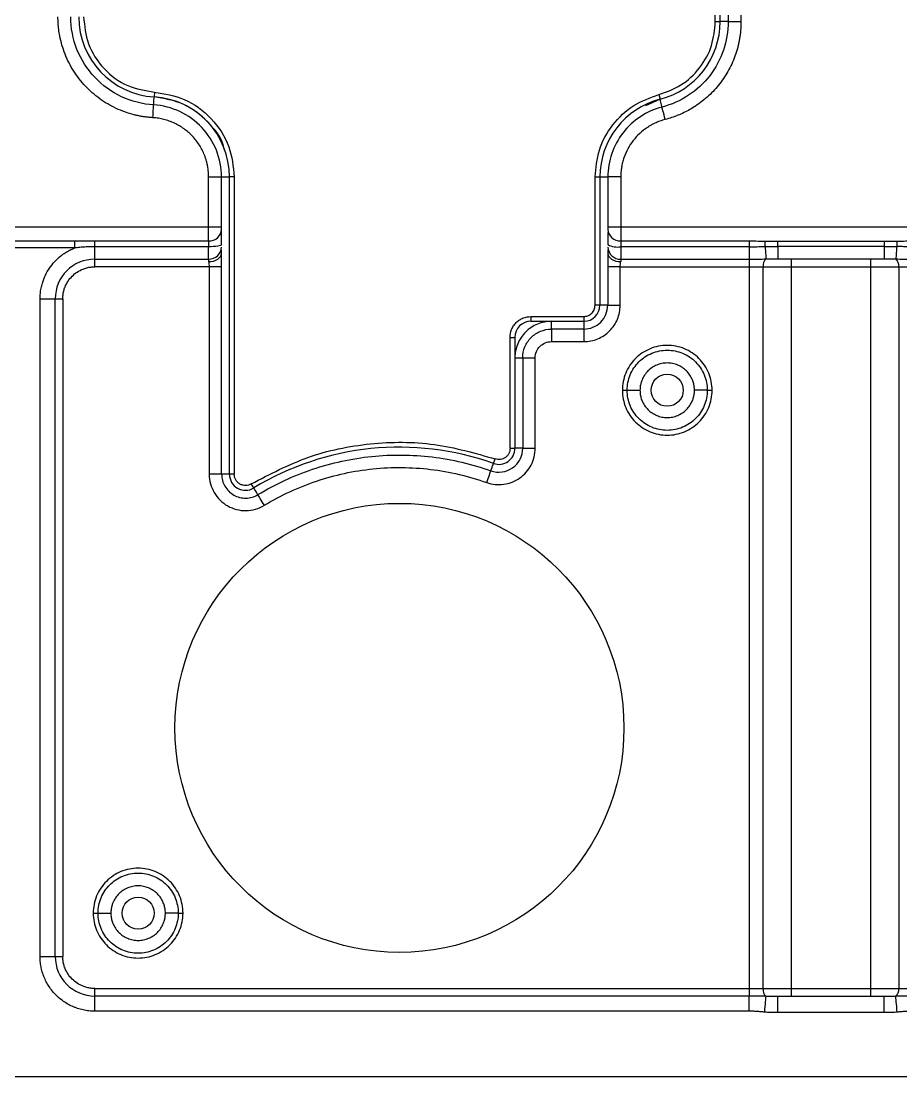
# Model space of a CAD drawing. Header units: millimetres. Extents: x -1 to 1576, y 30 to 633.
# Drawn here: x 1145.7 to 1200.5, y 30.4 to 96.2 of the extents above; entities that cross this region are included whole.
import ezdxf

# ---------------------------------------------------------------- set-up
doc = ezdxf.new("R2010")
doc.units = ezdxf.units.MM

msp = doc.modelspace()

# ---------------------------------------------------------------- linework, layer by layer
at = {"color": 7, "linetype": 'Continuous', "lineweight": 25}
for p, q in [((1188.971, 96.196), (1188.971, 155.163)), ((1189.271, 96.196), (1189.271, 155.163)), ((1190.571, 131.59), (1190.571, 96.196)), ((1189.771, 129.79), (1189.771, 96.196)), ((1188.971, 96.196), (1189.271, 96.196)), ((1153.988, 91.803), (1153.97, 91.504)), ((1185.446, 91.645), (1185.521, 91.354)), ((1185.521, 91.354), (1184.624, 90.956)), ((1157.368, 83.413), (1157.368, 86.513)), ((1158.168, 83.235), (1158.168, 86.513)), ((1158.668, 67.975), (1158.668, 86.513)), ((1158.668, 67.975), (1158.668, 86.513)), ((1158.968, 86.513), (1158.668, 86.513)), ((1158.968, 86.513), (1158.968, 67.975)), ((1181.471, 78.513), (1181.471, 86.513)), ((1181.471, 86.513), (1181.771, 86.513)), ((1181.771, 86.513), (1181.771, 78.513)), ((1182.271, 86.513), (1182.271, 83.235)), ((1183.071, 86.513), (1183.071, 81.233)), ((859.351, 83.413), (1157.368, 83.413)), ((1157.368, 83.413), (1158.168, 83.413)), ((1157.368, 83.276), (1157.368, 83.413)), ((1157.368, 83.141), (1157.368, 83.276)), ((1157.368, 83.012), (1157.368, 83.141)), ((1157.368, 82.89), (1157.368, 83.012)), ((1182.271, 83.413), (1427.521, 83.413)), ((1135.711, 82.529), (1149.011, 82.529)), ((1150.271, 82.521), (1157.368, 82.521)), ((1157.368, 82.778), (1157.368, 82.89)), ((1157.368, 82.678), (1157.368, 82.778)), ((1157.368, 82.592), (1157.368, 82.678)), ((1157.368, 82.521), (1157.368, 82.592)), ((1183.071, 82.521), (1191.084, 82.521)), ((1192.869, 82.515), (1199.493, 82.515)), ((1149.011, 82.086), (1135.711, 82.086)), ((1157.368, 82.159), (1150.271, 82.159)), ((1150.271, 80.913), (1150.271, 82.159)), ((1157.368, 81.384), (1157.368, 82.159)), ((1158.168, 81.744), (1158.168, 81.96)), ((1182.271, 81.96), (1182.271, 81.744)), ((1182.286, 81.644), (1182.278, 81.644)), ((1191.084, 82.159), (1183.071, 82.159)), ((1199.493, 82.181), (1192.869, 82.181)), ((1150.271, 81.384), (1157.368, 81.384)), ((1157.368, 81.384), (1157.368, 81.372)), ((1157.368, 81.372), (1157.368, 81.358)), ((1157.368, 81.358), (1157.368, 81.342)), ((1157.368, 81.342), (1157.368, 81.323)), ((1157.368, 81.323), (1157.368, 81.303)), ((1157.368, 81.303), (1157.368, 81.281)), ((1157.368, 81.281), (1157.368, 81.258)), ((1157.368, 81.258), (1157.368, 81.233)), ((1183.071, 81.384), (1191.084, 81.384)), ((1191.084, 81.384), (1191.084, 35.442)), ((1192.824, 81.413), (1192.873, 81.417)), ((1192.869, 81.413), (1199.493, 81.413)), ((1193.699, 81.413), (1193.699, 35.413)), ((1198.663, 35.413), (1198.663, 81.413)), ((1199.489, 81.417), (1199.538, 81.413)), ((1157.403, 80.913), (1150.271, 80.913)), ((1157.403, 80.913), (1157.403, 67.975)), ((1158.181, 67.975), (1158.181, 80.913)), ((1182.258, 80.913), (1182.258, 78.513)), ((1183.036, 80.913), (1242.091, 80.913)), ((1183.036, 78.513), (1183.036, 80.913)), ((1191.956, 35.913), (1191.956, 80.913)), ((1200.406, 80.913), (1200.406, 35.913)), ((1146.857, 37.913), (1146.857, 78.913)), ((1146.857, 78.913), (1148.271, 78.913)), ((1147.8, 37.913), (1147.8, 78.913)), ((1148.271, 78.913), (1148.271, 37.913)), ((1181.771, 78.513), (1181.471, 78.513)), ((1177.471, 77.813), (1180.771, 77.813)), ((1177.471, 77.813), (1177.471, 77.513)), ((1180.771, 77.813), (1180.771, 77.513)), ((1177.471, 77.513), (1180.771, 77.513)), ((1180.771, 77.027), (1178.751, 77.027)), ((1176.171, 69.593), (1176.171, 76.513)), ((1176.171, 76.513), (1176.471, 76.513)), ((1176.471, 76.513), (1176.471, 69.593)), ((1178.751, 76.248), (1180.771, 76.248)), ((1176.471, 75.233), (1176.471, 69.593)), ((1176.958, 75.233), (1176.958, 69.593)), ((1177.736, 69.593), (1177.736, 75.233)), ((1176.171, 69.593), (1176.471, 69.593)), ((1175.136, 68.651), (1175.236, 68.934)), ((1158.968, 67.975), (1158.668, 67.975)), ((1160.187, 67.121), (1160.031, 67.377)), ((1146.857, 37.913), (1148.271, 37.913)), ((1150.271, 34.499), (1150.271, 35.913)), ((1150.271, 35.913), (1242.091, 35.913)), ((1191.084, 35.442), (1150.271, 35.442)), ((1199.493, 35.413), (1192.869, 35.413)), ((1199.538, 35.413), (1199.489, 35.408)), ((1191.084, 34.499), (1150.271, 34.499)), ((1199.493, 34.413), (1192.869, 34.413)), ((1518.301, 30.403), (36.911, 30.403))]:
    msp.add_line(p, q, dxfattribs=at)
at = {"color": 141}
for centre in [(1185.971, 73.214), (1152.971, 40.614)]:
    msp.add_circle(centre, 1, dxfattribs=at)
at = {"color": 7, "linetype": 'Continuous', "lineweight": 25}
msp.add_circle((1169.271, 52.163), 14, dxfattribs=at)
for centre, radius, start, end in [((1154.271, 96.495), 5, 180, 266.54297), ((1184.271, 96.196), 5, 284.47751, 0), ((1153.668, 86.513), 5, 0, 86.54297), ((1186.771, 86.513), 5, 104.47751, 180), ((1183.03, 83.281), 0.76, 183.46151, 273.08652), ((1182.877, 83.451), 1.306, 242.37848, 278.557), ((1183.049, 82.162), 0.778, 181.73579, 271.63649), ((1150.271, 78.913), 2.471, 90, 180), ((1192.513, 80.99), 0.562, 132.43497, 187.82324), ((1199.849, 80.99), 0.562, 352.17675, 47.56507), ((1180.771, 78.513), 1, 270, 360), ((1177.471, 76.513), 1, 90, 180), ((1169.271, 52.163), 17.5, 70.41924, 121.27063), ((1175.471, 69.593), 1, 250.41924, 0), ((1159.668, 67.975), 1, 180, 301.27063), ((1150.271, 37.913), 2.471, 180, 270), ((1192.513, 35.837), 0.562, 172.17675, 227.56507), ((1199.849, 35.837), 0.562, 312.43497, 7.82324)]:
    msp.add_arc(centre, radius, start, end, dxfattribs=at)
for points, knots in [([(1153.891, 90.206), (1153.812, 90.212), (1153.654, 90.223), (1153.417, 90.252), (1153.182, 90.288), (1152.949, 90.334), (1152.601, 90.415), (1152.145, 90.554), (1151.595, 90.781), (1151.068, 91.059), (1150.405, 91.493), (1149.657, 92.151), (1149.046, 92.937), (1148.652, 93.625), (1148.406, 94.168), (1148.213, 94.731), (1148.089, 95.246), (1148.017, 95.703), (1147.978, 96.098), (1147.973, 96.362), (1147.971, 96.495)], [0, 0, 0, 0, 0.025056, 0.050061, 0.075049, 0.100056, 0.125119, 0.187612, 0.250161, 0.312629, 0.375161, 0.5, 0.624839, 0.687314, 0.749839, 0.812333, 0.874884, 0.916596, 0.958246, 1, 1, 1, 1]), ([(1153.939, 91.005), (1153.248, 91.047), (1152.565, 91.221), (1151.311, 91.808), (1150.741, 92.221), (1149.792, 93.229), (1149.414, 93.823), (1148.903, 95.11), (1148.771, 95.802), (1148.771, 96.495)], [0, 0, 0, 0, 0.25, 0.25, 0.5, 0.5, 0.75, 0.75, 1, 1, 1, 1]), ([(1149.571, 96.495), (1149.632, 95.925), (1149.758, 94.741), (1150.769, 93.198), (1152.248, 92.095), (1153.422, 91.898), (1153.988, 91.803)], [0, 0, 0, 0, 0.240872, 0.5, 0.759128, 1, 1, 1, 1]), ([(1185.446, 91.645), (1185.921, 91.816), (1186.897, 92.167), (1188.051, 93.268), (1188.828, 94.66), (1188.924, 95.693), (1188.971, 96.196)], [0, 0, 0, 0, 0.2430884, 0.5, 0.7569116, 1, 1, 1, 1]), ([(1189.771, 96.196), (1189.771, 95.591), (1189.67, 94.987), (1189.279, 93.844), (1188.989, 93.305), (1188.249, 92.35), (1187.8, 91.934), (1186.791, 91.27), (1186.231, 91.021), (1185.646, 90.87)], [0, 0, 0, 0, 0.25, 0.25, 0.5, 0.5, 0.75, 0.75, 1, 1, 1, 1]), ([(1190.571, 96.196), (1190.57, 96.108), (1190.568, 95.935), (1190.551, 95.675), (1190.525, 95.418), (1190.488, 95.162), (1190.44, 94.907), (1190.382, 94.655), (1190.313, 94.404), (1190.155, 93.91), (1189.843, 93.192), (1189.274, 92.321), (1188.572, 91.551), (1187.914, 91.038), (1187.383, 90.712), (1187.016, 90.519), (1186.637, 90.351), (1186.247, 90.207), (1185.98, 90.133), (1185.846, 90.096)], [0, 0, 0, 0, 0.031458, 0.062756, 0.093948, 0.125086, 0.156225, 0.187418, 0.218719, 0.25018, 0.375055, 0.500007, 0.624895, 0.749833, 0.80007, 0.849986, 0.8998, 0.949731, 1, 1, 1, 1]), ([(1189.771, 96.196), (1189.771, 96.196), (1189.717, 96.196), (1189.532, 96.196), (1189.402, 96.196), (1189.271, 96.196)], [0, 0, 0, 0, 0.5, 0.5, 1, 1, 1, 1]), ([(1189.771, 96.196), (1189.771, 96.196), (1189.857, 96.196), (1190.153, 96.196), (1190.362, 96.196), (1190.571, 96.196)], [0, 0, 0, 0, 0.5, 0.5, 1, 1, 1, 1]), ([(1153.939, 91.005), (1153.939, 91.005), (1153.943, 91.059), (1153.954, 91.244), (1153.962, 91.373), (1153.97, 91.504)], [0, 0, 0, 0, 0.5, 0.5, 1, 1, 1, 1]), ([(1158.35, 88.179), (1158.339, 88.239), (1158.22, 88.915), (1157.351, 90.002), (1155.853, 91.185), (1154.597, 91.398), (1153.97, 91.504)], [0, 0, 0, 0, 0.031276, 0.354062, 0.676894, 1, 1, 1, 1]), ([(1153.988, 91.803), (1154.625, 91.696), (1155.949, 91.474), (1157.617, 90.231), (1158.758, 88.491), (1158.9, 87.156), (1158.968, 86.513)], [0, 0, 0, 0, 0.240872, 0.5, 0.759128, 1, 1, 1, 1]), ([(1181.471, 86.513), (1181.524, 87.079), (1181.632, 88.244), (1182.509, 89.814), (1183.81, 91.056), (1184.911, 91.452), (1185.446, 91.645)], [0, 0, 0, 0, 0.243088, 0.5, 0.756912, 1, 1, 1, 1]), ([(1153.891, 90.206), (1153.904, 90.415), (1153.916, 90.623), (1153.934, 90.919), (1153.939, 91.005), (1153.939, 91.005)], [0, 0, 0, 0, 0.5, 0.5, 1, 1, 1, 1]), ([(1158.168, 86.513), (1158.168, 87.08), (1158.06, 87.647), (1157.642, 88.699), (1157.333, 89.185), (1156.556, 90.01), (1156.09, 90.348), (1155.064, 90.828), (1154.505, 90.971), (1153.939, 91.005)], [0, 0, 0, 0, 0.25, 0.25, 0.5, 0.5, 0.75, 0.75, 1, 1, 1, 1]), ([(1185.646, 90.87), (1185.167, 90.747), (1184.709, 90.543), (1183.883, 90), (1183.516, 89.659), (1182.911, 88.878), (1182.673, 88.437), (1182.353, 87.502), (1182.271, 87.008), (1182.271, 86.513)], [0, 0, 0, 0, 0.25, 0.25, 0.5, 0.5, 0.75, 0.75, 1, 1, 1, 1]), ([(1185.646, 90.87), (1185.646, 90.87), (1185.633, 90.922), (1185.586, 91.102), (1185.554, 91.228), (1185.521, 91.354)], [0, 0, 0, 0, 0.5, 0.5, 1, 1, 1, 1]), ([(1185.846, 90.096), (1185.794, 90.298), (1185.742, 90.5), (1185.668, 90.787), (1185.646, 90.87), (1185.646, 90.87)], [0, 0, 0, 0, 0.5, 0.5, 1, 1, 1, 1]), ([(1157.368, 86.513), (1157.367, 86.58), (1157.365, 86.714), (1157.348, 86.913), (1157.322, 87.11), (1157.285, 87.306), (1157.237, 87.499), (1157.178, 87.69), (1157.052, 88.034), (1156.81, 88.511), (1156.378, 89.064), (1155.852, 89.528), (1155.347, 89.824), (1154.916, 90.003), (1154.582, 90.104), (1154.24, 90.176), (1154.008, 90.196), (1153.891, 90.206)], [0, 0, 0, 0, 0.03603, 0.071793, 0.107395, 0.14294, 0.178534, 0.214283, 0.25029, 0.375081, 0.50003, 0.624875, 0.749761, 0.812551, 0.87481, 0.937105, 1, 1, 1, 1]), ([(1185.846, 90.096), (1185.79, 90.08), (1185.677, 90.05), (1185.512, 89.994), (1185.35, 89.931), (1185.191, 89.861), (1185.036, 89.783), (1184.884, 89.697), (1184.613, 89.528), (1184.245, 89.241), (1183.833, 88.789), (1183.499, 88.277), (1183.295, 87.809), (1183.179, 87.419), (1183.117, 87.121), (1183.078, 86.818), (1183.073, 86.615), (1183.071, 86.513)], [0, 0, 0, 0, 0.035943, 0.071688, 0.107312, 0.142898, 0.178523, 0.21427, 0.250216, 0.37505, 0.50002, 0.624899, 0.749848, 0.812559, 0.874868, 0.937206, 1, 1, 1, 1]), ([(1157.368, 86.513), (1157.577, 86.513), (1157.785, 86.513), (1158.082, 86.513), (1158.168, 86.513), (1158.168, 86.513)], [0, 0, 0, 0, 0.5, 0.5, 1, 1, 1, 1]), ([(1158.168, 86.513), (1158.168, 86.513), (1158.222, 86.513), (1158.407, 86.513), (1158.537, 86.513), (1158.668, 86.513)], [0, 0, 0, 0, 0.5, 0.5, 1, 1, 1, 1]), ([(1181.771, 86.513), (1181.902, 86.513), (1182.032, 86.513), (1182.217, 86.513), (1182.271, 86.513), (1182.271, 86.513)], [0, 0, 0, 0, 0.5, 0.5, 1, 1, 1, 1]), ([(1183.071, 86.513), (1182.862, 86.513), (1182.653, 86.513), (1182.357, 86.513), (1182.271, 86.513), (1182.271, 86.513)], [0, 0, 0, 0, 0.5, 0.5, 1, 1, 1, 1]), ([(1157.368, 82.521), (1157.577, 82.521), (1157.786, 82.598), (1158.082, 82.862), (1158.168, 83.048), (1158.168, 83.235)], [0, 0, 0, 0, 0.5, 0.5, 1, 1, 1, 1]), ([(1158.168, 82.294), (1158.168, 82.493), (1158.168, 82.684), (1158.168, 83.009), (1158.168, 83.143), (1158.168, 83.235)], [0, 0, 0, 0, 0.5, 0.5, 1, 1, 1, 1]), ([(1182.271, 83.056), (1182.271, 82.989), (1182.271, 82.851), (1182.271, 82.589), (1182.271, 82.392), (1182.271, 82.294)], [0, 0, 0, 0, 0.320959, 0.660331, 1, 1, 1, 1]), ([(1149.011, 82.529), (1149.096, 82.528), (1149.309, 82.528), (1149.636, 82.525), (1149.971, 82.522), (1150.178, 82.521), (1150.271, 82.521)], [0, 0, 0, 0, 0.200515, 0.50786, 0.778848, 1, 1, 1, 1]), ([(1149.011, 82.529), (1149.011, 82.486), (1149.011, 82.422), (1149.011, 82.267), (1149.011, 82.177), (1149.011, 82.086)], [0, 0, 0, 0, 0.5, 0.5, 1, 1, 1, 1]), ([(1158.168, 82.294), (1158.168, 82.259), (1158.082, 82.224), (1157.786, 82.174), (1157.577, 82.159), (1157.368, 82.159)], [0, 0, 0, 0, 0.5, 0.5, 1, 1, 1, 1]), ([(1191.084, 82.521), (1191.223, 82.521), (1191.555, 82.52), (1191.887, 82.518), (1192.079, 82.517)], [0, 0, 0, 0, 0.420029, 1, 1, 1, 1]), ([(1192.079, 82.517), (1192.198, 82.516), (1192.461, 82.515), (1192.724, 82.515), (1192.869, 82.515)], [0, 0, 0, 0, 0.4515176, 1, 1, 1, 1]), ([(1199.493, 82.515), (1199.638, 82.515), (1199.901, 82.515), (1200.164, 82.516), (1200.283, 82.517)], [0, 0, 0, 0, 0.548204, 1, 1, 1, 1]), ([(1200.283, 82.517), (1200.476, 82.518), (1200.807, 82.52), (1201.139, 82.521), (1201.278, 82.521)], [0, 0, 0, 0, 0.581022, 1, 1, 1, 1]), ([(1146.857, 78.913), (1146.858, 78.969), (1146.859, 79.079), (1146.872, 79.245), (1146.891, 79.409), (1146.919, 79.572), (1146.956, 79.734), (1147.031, 80.008), (1147.175, 80.385), (1147.435, 80.838), (1147.76, 81.247), (1148.098, 81.558), (1148.419, 81.788), (1148.706, 81.956), (1148.91, 82.043), (1149.011, 82.086)], [0, 0, 0, 0, 0.040883, 0.08158, 0.122187, 0.162802, 0.203521, 0.244441, 0.372171, 0.500035, 0.627766, 0.75563, 0.837187, 0.918385, 1, 1, 1, 1]), ([(1150.271, 82.159), (1150.168, 82.159), (1149.961, 82.157), (1149.648, 82.143), (1149.331, 82.121), (1149.119, 82.098), (1149.011, 82.086)], [0, 0, 0, 0, 0.245457, 0.492199, 0.742868, 1, 1, 1, 1]), ([(1157.368, 81.384), (1157.577, 81.384), (1157.786, 81.466), (1158.082, 81.745), (1158.168, 81.941), (1158.168, 82.139)], [0, 0, 0, 0, 0.5, 0.5, 1, 1, 1, 1]), ([(1157.368, 81.233), (1157.577, 81.233), (1157.785, 81.288), (1158.082, 81.477), (1158.168, 81.61), (1158.168, 81.744)], [0, 0, 0, 0, 0.5, 0.5, 1, 1, 1, 1]), ([(1158.181, 80.913), (1158.181, 81.055), (1158.179, 81.196), (1158.173, 81.475), (1158.168, 81.613), (1158.168, 81.744)], [0, 0, 0, 0, 0.5, 0.5, 1, 1, 1, 1]), ([(1182.271, 81.744), (1182.271, 81.613), (1182.266, 81.476), (1182.26, 81.197), (1182.258, 81.055), (1182.258, 80.913)], [0, 0, 0, 0, 0.5, 0.5, 1, 1, 1, 1]), ([(1182.271, 81.744), (1182.271, 81.608), (1182.355, 81.478), (1182.655, 81.286), (1182.859, 81.233), (1183.071, 81.233)], [0, 0, 0, 0, 0.5, 0.5, 1, 1, 1, 1]), ([(1191.084, 82.159), (1191.084, 81.985), (1191.084, 81.819), (1191.084, 81.548), (1191.084, 81.443), (1191.084, 81.384)], [0, 0, 0, 0, 0.5, 0.5, 1, 1, 1, 1]), ([(1192.07, 82.175), (1192.086, 81.982), (1192.101, 81.802), (1192.123, 81.53), (1192.131, 81.437), (1192.133, 81.404)], [0, 0, 0, 0, 0.5, 0.5, 1, 1, 1, 1]), ([(1192.869, 82.181), (1192.869, 81.965), (1192.869, 81.766), (1192.869, 81.49), (1192.869, 81.413), (1192.869, 81.413)], [0, 0, 0, 0, 0.5, 0.5, 1, 1, 1, 1]), ([(1199.493, 82.181), (1199.493, 81.965), (1199.493, 81.767), (1199.493, 81.49), (1199.493, 81.413), (1199.493, 81.413)], [0, 0, 0, 0, 0.5, 0.5, 1, 1, 1, 1]), ([(1200.292, 82.175), (1200.276, 81.982), (1200.261, 81.802), (1200.239, 81.53), (1200.231, 81.437), (1200.229, 81.404)], [0, 0, 0, 0, 0.5, 0.5, 1, 1, 1, 1]), ([(1201.278, 82.159), (1201.202, 82.16), (1201.04, 82.16), (1200.763, 82.164), (1200.511, 82.171), (1200.344, 82.174), (1200.292, 82.175)], [0, 0, 0, 0, 0.232057, 0.493089, 0.841386, 1, 1, 1, 1]), ([(1157.368, 81.233), (1157.368, 81.182), (1157.38, 81.129), (1157.397, 81.022), (1157.403, 80.968), (1157.403, 80.913)], [0, 0, 0, 0, 0.5, 0.5, 1, 1, 1, 1]), ([(1183.036, 80.913), (1183.036, 80.968), (1183.042, 81.022), (1183.059, 81.129), (1183.071, 81.182), (1183.071, 81.233)], [0, 0, 0, 0, 0.5, 0.5, 1, 1, 1, 1]), ([(1148.271, 78.913), (1148.272, 78.955), (1148.273, 79.039), (1148.285, 79.164), (1148.305, 79.288), (1148.332, 79.41), (1148.367, 79.531), (1148.442, 79.738), (1148.587, 80.019), (1148.847, 80.337), (1149.165, 80.597), (1149.483, 80.761), (1149.772, 80.855), (1150.02, 80.904), (1150.187, 80.91), (1150.271, 80.913)], [0, 0, 0, 0, 0.040276, 0.080243, 0.120058, 0.159883, 0.199877, 0.240199, 0.370043, 0.500057, 0.629901, 0.759916, 0.840121, 0.919721, 1, 1, 1, 1]), ([(1158.181, 80.913), (1158.14, 80.913), (1158.039, 80.913), (1157.759, 80.913), (1157.581, 80.913), (1157.403, 80.913)], [0, 0, 0, 0, 0.5, 0.5, 1, 1, 1, 1]), ([(1183.036, 80.913), (1182.858, 80.913), (1182.68, 80.913), (1182.4, 80.913), (1182.299, 80.913), (1182.258, 80.913)], [0, 0, 0, 0, 0.5, 0.5, 1, 1, 1, 1]), ([(1180.771, 76.248), (1181.067, 76.248), (1181.364, 76.307), (1181.912, 76.534), (1182.163, 76.702), (1182.582, 77.121), (1182.75, 77.372), (1182.977, 77.92), (1183.036, 78.217), (1183.036, 78.513)], [0, 0, 0, 0, 0.25, 0.25, 0.5, 0.5, 0.75, 0.75, 1, 1, 1, 1]), ([(1180.771, 77.027), (1180.966, 77.027), (1181.16, 77.065), (1181.52, 77.214), (1181.685, 77.324), (1181.96, 77.599), (1182.07, 77.764), (1182.219, 78.124), (1182.258, 78.318), (1182.258, 78.513)], [0, 0, 0, 0, 0.25, 0.25, 0.5, 0.5, 0.75, 0.75, 1, 1, 1, 1]), ([(1180.771, 77.813), (1180.859, 77.822), (1180.995, 77.837), (1181.158, 77.924), (1181.269, 78.014), (1181.36, 78.126), (1181.447, 78.289), (1181.462, 78.425), (1181.471, 78.513)], [0, 0, 0, 0, 0.239443, 0.3694769, 0.4999998, 0.6300339, 0.760557, 1, 1, 1, 1]), ([(1182.258, 78.513), (1182.232, 78.513), (1182.169, 78.513), (1181.994, 78.513), (1181.882, 78.513), (1181.771, 78.513)], [0, 0, 0, 0, 0.5, 0.5, 1, 1, 1, 1]), ([(1182.258, 78.513), (1182.299, 78.513), (1182.4, 78.513), (1182.68, 78.513), (1182.858, 78.513), (1183.036, 78.513)], [0, 0, 0, 0, 0.5, 0.5, 1, 1, 1, 1]), ([(1176.171, 76.513), (1176.188, 76.677), (1176.215, 76.929), (1176.377, 77.232), (1176.545, 77.439), (1176.752, 77.607), (1177.055, 77.769), (1177.308, 77.796), (1177.471, 77.813)], [0, 0, 0, 0, 0.239443, 0.36959, 0.5, 0.630147, 0.760557, 1, 1, 1, 1]), ([(1178.751, 77.513), (1178.453, 77.513), (1178.154, 77.454), (1177.603, 77.225), (1177.35, 77.056), (1176.928, 76.634), (1176.759, 76.382), (1176.53, 75.83), (1176.471, 75.531), (1176.471, 75.233)], [0, 0, 0, 0, 0.25, 0.25, 0.5, 0.5, 0.75, 0.75, 1, 1, 1, 1]), ([(1176.958, 75.233), (1176.958, 75.468), (1177.004, 75.703), (1177.184, 76.136), (1177.317, 76.335), (1177.649, 76.667), (1177.848, 76.8), (1178.281, 76.98), (1178.516, 77.027), (1178.751, 77.027)], [0, 0, 0, 0, 0.25, 0.25, 0.5, 0.5, 0.75, 0.75, 1, 1, 1, 1]), ([(1178.751, 77.027), (1178.751, 77.052), (1178.751, 77.116), (1178.751, 77.29), (1178.751, 77.402), (1178.751, 77.513)], [0, 0, 0, 0, 0.5, 0.5, 1, 1, 1, 1]), ([(1178.751, 77.027), (1178.751, 76.985), (1178.751, 76.884), (1178.751, 76.604), (1178.751, 76.427), (1178.751, 76.248)], [0, 0, 0, 0, 0.5, 0.5, 1, 1, 1, 1]), ([(1180.771, 77.513), (1180.771, 77.402), (1180.771, 77.29), (1180.771, 77.116), (1180.771, 77.052), (1180.771, 77.027)], [0, 0, 0, 0, 0.5, 0.5, 1, 1, 1, 1]), ([(1180.771, 77.027), (1180.771, 76.985), (1180.771, 76.884), (1180.771, 76.604), (1180.771, 76.427), (1180.771, 76.248)], [0, 0, 0, 0, 0.5, 0.5, 1, 1, 1, 1]), ([(1177.736, 75.233), (1177.736, 75.499), (1177.845, 75.763), (1178.221, 76.139), (1178.484, 76.248), (1178.751, 76.248)], [0, 0, 0, 0, 0.5, 0.5, 1, 1, 1, 1]), ([(1188.771, 73.213), (1188.771, 73.58), (1188.698, 73.946), (1188.417, 74.624), (1188.21, 74.934), (1187.692, 75.452), (1187.381, 75.66), (1186.704, 75.94), (1186.338, 76.013), (1185.604, 76.013), (1185.238, 75.94), (1184.561, 75.659), (1184.25, 75.452), (1183.732, 74.934), (1183.525, 74.623), (1183.244, 73.946), (1183.171, 73.58), (1183.171, 73.213)], [0, 0, 0, 0, 0.125, 0.125, 0.25, 0.25, 0.375, 0.375, 0.5, 0.5, 0.625, 0.625, 0.75, 0.75, 0.875, 0.875, 1, 1, 1, 1]), ([(1183.471, 73.213), (1183.471, 73.541), (1183.536, 73.868), (1183.787, 74.473), (1183.972, 74.75), (1184.434, 75.212), (1184.711, 75.397), (1185.316, 75.648), (1185.643, 75.713), (1186.299, 75.713), (1186.626, 75.648), (1187.231, 75.397), (1187.508, 75.212), (1187.97, 74.75), (1188.155, 74.473), (1188.406, 73.868), (1188.471, 73.541), (1188.471, 73.213)], [0, 0, 0, 0, 0.125, 0.125, 0.25, 0.25, 0.375, 0.375, 0.5, 0.5, 0.625, 0.625, 0.75, 0.75, 0.875, 0.875, 1, 1, 1, 1]), ([(1176.471, 75.233), (1176.582, 75.233), (1176.694, 75.233), (1176.869, 75.233), (1176.932, 75.233), (1176.958, 75.233)], [0, 0, 0, 0, 0.5, 0.5, 1, 1, 1, 1]), ([(1176.958, 75.233), (1176.999, 75.233), (1177.1, 75.233), (1177.38, 75.233), (1177.558, 75.233), (1177.736, 75.233)], [0, 0, 0, 0, 0.5, 0.5, 1, 1, 1, 1]), ([(1187.671, 73.213), (1187.67, 73.258), (1187.668, 73.347), (1187.652, 73.48), (1187.626, 73.61), (1187.59, 73.739), (1187.52, 73.927), (1187.394, 74.164), (1187.181, 74.423), (1186.922, 74.636), (1186.626, 74.793), (1186.305, 74.892), (1185.971, 74.924), (1185.637, 74.892), (1185.316, 74.793), (1185.02, 74.636), (1184.761, 74.423), (1184.548, 74.164), (1184.408, 73.901), (1184.324, 73.655), (1184.279, 73.436), (1184.274, 73.288), (1184.271, 73.213)], [0, 0, 0, 0, 0.025179, 0.05013, 0.075011, 0.099978, 0.125186, 0.187587, 0.250092, 0.312501, 0.375011, 0.437475, 0.50004, 0.562505, 0.625066, 0.687464, 0.749971, 0.812374, 0.874873, 0.916678, 0.958145, 1, 1, 1, 1]), ([(1183.171, 73.213), (1183.25, 73.213), (1183.328, 73.213), (1183.439, 73.213), (1183.471, 73.213), (1183.471, 73.213)], [0, 0, 0, 0, 0.5, 0.5, 1, 1, 1, 1]), ([(1183.171, 73.213), (1183.171, 72.846), (1183.244, 72.48), (1183.525, 71.803), (1183.732, 71.493), (1184.251, 70.975), (1184.561, 70.767), (1185.238, 70.486), (1185.604, 70.413), (1186.338, 70.413), (1186.704, 70.486), (1187.381, 70.766), (1187.692, 70.974), (1188.21, 71.492), (1188.417, 71.803), (1188.698, 72.48), (1188.771, 72.846), (1188.771, 73.213)], [0, 0, 0, 0, 0.125, 0.125, 0.25, 0.25, 0.375, 0.375, 0.5, 0.5, 0.625, 0.625, 0.75, 0.75, 0.875, 0.875, 1, 1, 1, 1]), ([(1188.471, 73.213), (1188.471, 72.885), (1188.406, 72.558), (1188.155, 71.953), (1187.97, 71.677), (1187.508, 71.214), (1187.231, 71.029), (1186.626, 70.778), (1186.299, 70.713), (1185.643, 70.713), (1185.316, 70.778), (1184.711, 71.029), (1184.434, 71.214), (1183.972, 71.677), (1183.787, 71.953), (1183.536, 72.558), (1183.471, 72.885), (1183.471, 73.213)], [0, 0, 0, 0, 0.125, 0.125, 0.25, 0.25, 0.375, 0.375, 0.5, 0.5, 0.625, 0.625, 0.75, 0.75, 0.875, 0.875, 1, 1, 1, 1]), ([(1183.471, 73.213), (1183.471, 73.213), (1183.557, 73.213), (1183.854, 73.213), (1184.062, 73.213), (1184.271, 73.213)], [0, 0, 0, 0, 0.5, 0.5, 1, 1, 1, 1]), ([(1184.271, 73.213), (1184.272, 73.168), (1184.274, 73.079), (1184.29, 72.947), (1184.316, 72.817), (1184.352, 72.688), (1184.422, 72.5), (1184.548, 72.262), (1184.761, 72.004), (1185.02, 71.79), (1185.316, 71.633), (1185.637, 71.534), (1185.971, 71.502), (1186.305, 71.534), (1186.626, 71.633), (1186.922, 71.79), (1187.181, 72.003), (1187.394, 72.262), (1187.534, 72.526), (1187.618, 72.771), (1187.663, 72.99), (1187.668, 73.139), (1187.671, 73.213)], [0, 0, 0, 0, 0.025108, 0.050018, 0.074887, 0.09987, 0.125122, 0.187514, 0.250079, 0.312484, 0.374988, 0.437452, 0.500017, 0.562482, 0.625047, 0.687453, 0.749962, 0.812367, 0.874868, 0.916676, 0.958145, 1, 1, 1, 1]), ([(1188.471, 73.213), (1188.471, 73.213), (1188.385, 73.213), (1188.088, 73.213), (1187.88, 73.213), (1187.671, 73.213)], [0, 0, 0, 0, 0.5, 0.5, 1, 1, 1, 1]), ([(1188.471, 73.213), (1188.471, 73.213), (1188.503, 73.213), (1188.614, 73.213), (1188.692, 73.213), (1188.771, 73.213)], [0, 0, 0, 0, 0.5, 0.5, 1, 1, 1, 1]), ([(1160.031, 67.377), (1161.186, 67.982), (1163.524, 69.207), (1167.445, 70.001), (1171.446, 70.018), (1173.983, 69.292), (1175.236, 68.934)], [0, 0, 0, 0, 0.246898, 0.5, 0.753102, 1, 1, 1, 1]), ([(1160.44, 66.705), (1161.515, 67.358), (1162.664, 67.892), (1165.05, 68.692), (1166.287, 68.96), (1168.79, 69.216), (1170.056, 69.205), (1172.555, 68.904), (1173.787, 68.614), (1174.973, 68.193)], [0, 0, 0, 0, 0.25, 0.25, 0.5, 0.5, 0.75, 0.75, 1, 1, 1, 1]), ([(1174.712, 67.459), (1175.052, 67.338), (1175.422, 67.3), (1176.137, 67.399), (1176.482, 67.535), (1177.072, 67.951), (1177.316, 68.23), (1177.648, 68.871), (1177.736, 69.232), (1177.736, 69.593)], [0, 0, 0, 0, 0.25, 0.25, 0.5, 0.5, 0.75, 0.75, 1, 1, 1, 1]), ([(1174.973, 68.193), (1175.197, 68.113), (1175.439, 68.088), (1175.909, 68.153), (1176.135, 68.242), (1176.521, 68.515), (1176.681, 68.698), (1176.9, 69.119), (1176.958, 69.356), (1176.958, 69.593)], [0, 0, 0, 0, 0.25, 0.25, 0.5, 0.5, 0.75, 0.75, 1, 1, 1, 1]), ([(1176.171, 69.593), (1176.167, 69.537), (1176.16, 69.426), (1176.098, 69.268), (1176.004, 69.128), (1175.878, 69.016), (1175.73, 68.935), (1175.567, 68.894), (1175.398, 68.888), (1175.29, 68.919), (1175.236, 68.934)], [0, 0, 0, 0, 0.125102, 0.250006, 0.375207, 0.500006, 0.625207, 0.750006, 0.875102, 1, 1, 1, 1]), ([(1176.958, 69.593), (1176.932, 69.593), (1176.869, 69.593), (1176.694, 69.593), (1176.583, 69.593), (1176.471, 69.593)], [0, 0, 0, 0, 0.5, 0.5, 1, 1, 1, 1]), ([(1176.958, 69.593), (1176.999, 69.593), (1177.1, 69.593), (1177.38, 69.593), (1177.558, 69.593), (1177.736, 69.593)], [0, 0, 0, 0, 0.5, 0.5, 1, 1, 1, 1]), ([(1174.973, 68.193), (1174.981, 68.217), (1175.003, 68.276), (1175.061, 68.441), (1175.098, 68.546), (1175.136, 68.651)], [0, 0, 0, 0, 0.5, 0.5, 1, 1, 1, 1]), ([(1157.403, 67.975), (1157.403, 67.576), (1157.511, 67.176), (1157.915, 66.487), (1158.21, 66.197), (1158.905, 65.806), (1159.306, 65.704), (1160.104, 65.717), (1160.502, 65.832), (1160.844, 66.04)], [0, 0, 0, 0, 0.25, 0.25, 0.5, 0.5, 0.75, 0.75, 1, 1, 1, 1]), ([(1158.181, 67.975), (1158.14, 67.975), (1158.039, 67.975), (1157.759, 67.975), (1157.581, 67.975), (1157.403, 67.975)], [0, 0, 0, 0, 0.5, 0.5, 1, 1, 1, 1]), ([(1158.181, 67.975), (1158.181, 67.712), (1158.253, 67.45), (1158.518, 66.998), (1158.711, 66.808), (1159.167, 66.552), (1159.429, 66.485), (1159.954, 66.493), (1160.215, 66.568), (1160.44, 66.705)], [0, 0, 0, 0, 0.25, 0.25, 0.5, 0.5, 0.75, 0.75, 1, 1, 1, 1]), ([(1158.668, 67.975), (1158.556, 67.975), (1158.445, 67.975), (1158.27, 67.975), (1158.207, 67.975), (1158.181, 67.975)], [0, 0, 0, 0, 0.5, 0.5, 1, 1, 1, 1]), ([(1160.031, 67.377), (1159.976, 67.349), (1159.866, 67.292), (1159.679, 67.268), (1159.494, 67.288), (1159.321, 67.359), (1159.171, 67.47), (1159.057, 67.618), (1158.982, 67.79), (1158.973, 67.914), (1158.968, 67.975)], [0, 0, 0, 0, 0.125092, 0.250007, 0.375185, 0.500007, 0.625185, 0.750006, 0.875092, 1, 1, 1, 1]), ([(1160.844, 66.04), (1161.87, 66.663), (1162.966, 67.172), (1165.242, 67.936), (1166.423, 68.191), (1168.812, 68.436), (1170.02, 68.425), (1172.405, 68.138), (1173.58, 67.862), (1174.712, 67.459)], [0, 0, 0, 0, 0.25, 0.25, 0.5, 0.5, 0.75, 0.75, 1, 1, 1, 1]), ([(1174.712, 67.459), (1174.772, 67.627), (1174.831, 67.795), (1174.925, 68.058), (1174.959, 68.154), (1174.973, 68.193)], [0, 0, 0, 0, 0.5, 0.5, 1, 1, 1, 1]), ([(1160.44, 66.705), (1160.426, 66.727), (1160.393, 66.781), (1160.303, 66.93), (1160.245, 67.025), (1160.187, 67.121)], [0, 0, 0, 0, 0.5, 0.5, 1, 1, 1, 1]), ([(1160.844, 66.04), (1160.751, 66.192), (1160.659, 66.344), (1160.514, 66.583), (1160.461, 66.67), (1160.44, 66.705)], [0, 0, 0, 0, 0.5, 0.5, 1, 1, 1, 1]), ([(1155.771, 40.613), (1155.771, 40.98), (1155.698, 41.346), (1155.417, 42.024), (1155.21, 42.334), (1154.692, 42.852), (1154.381, 43.06), (1153.704, 43.34), (1153.338, 43.413), (1152.604, 43.413), (1152.238, 43.34), (1151.561, 43.059), (1151.25, 42.852), (1150.732, 42.334), (1150.525, 42.023), (1150.244, 41.346), (1150.171, 40.98), (1150.171, 40.613)], [0, 0, 0, 0, 0.125, 0.125, 0.25, 0.25, 0.375, 0.375, 0.5, 0.5, 0.625, 0.625, 0.75, 0.75, 0.875, 0.875, 1, 1, 1, 1]), ([(1150.471, 40.613), (1150.471, 40.941), (1150.536, 41.268), (1150.787, 41.873), (1150.972, 42.15), (1151.434, 42.612), (1151.711, 42.797), (1152.316, 43.048), (1152.643, 43.113), (1153.299, 43.113), (1153.626, 43.048), (1154.231, 42.797), (1154.508, 42.612), (1154.97, 42.15), (1155.155, 41.873), (1155.406, 41.268), (1155.471, 40.941), (1155.471, 40.613)], [0, 0, 0, 0, 0.125, 0.125, 0.25, 0.25, 0.375, 0.375, 0.5, 0.5, 0.625, 0.625, 0.75, 0.75, 0.875, 0.875, 1, 1, 1, 1]), ([(1154.671, 40.613), (1154.67, 40.658), (1154.668, 40.747), (1154.652, 40.88), (1154.626, 41.01), (1154.59, 41.139), (1154.52, 41.327), (1154.394, 41.564), (1154.181, 41.823), (1153.922, 42.036), (1153.626, 42.193), (1153.305, 42.292), (1152.971, 42.324), (1152.637, 42.292), (1152.316, 42.193), (1152.02, 42.036), (1151.761, 41.823), (1151.548, 41.564), (1151.408, 41.301), (1151.324, 41.055), (1151.279, 40.836), (1151.274, 40.688), (1151.271, 40.613)], [0, 0, 0, 0, 0.025179, 0.05013, 0.075011, 0.099978, 0.125186, 0.187587, 0.250092, 0.312501, 0.37501, 0.437474, 0.50004, 0.562505, 0.625066, 0.687464, 0.749971, 0.812374, 0.874873, 0.916678, 0.958145, 1, 1, 1, 1]), ([(1150.171, 40.613), (1150.25, 40.613), (1150.328, 40.613), (1150.439, 40.613), (1150.471, 40.613), (1150.471, 40.613)], [0, 0, 0, 0, 0.5, 0.5, 1, 1, 1, 1]), ([(1150.171, 40.613), (1150.171, 40.246), (1150.244, 39.88), (1150.525, 39.203), (1150.732, 38.893), (1151.251, 38.375), (1151.561, 38.167), (1152.238, 37.886), (1152.604, 37.813), (1153.338, 37.813), (1153.704, 37.886), (1154.381, 38.166), (1154.692, 38.374), (1155.21, 38.892), (1155.417, 39.203), (1155.698, 39.88), (1155.771, 40.246), (1155.771, 40.613)], [0, 0, 0, 0, 0.125, 0.125, 0.25, 0.25, 0.375, 0.375, 0.5, 0.5, 0.625, 0.625, 0.75, 0.75, 0.875, 0.875, 1, 1, 1, 1]), ([(1155.471, 40.613), (1155.471, 40.285), (1155.406, 39.958), (1155.155, 39.353), (1154.97, 39.077), (1154.508, 38.614), (1154.231, 38.429), (1153.626, 38.178), (1153.299, 38.113), (1152.643, 38.113), (1152.316, 38.178), (1151.711, 38.429), (1151.434, 38.614), (1150.972, 39.077), (1150.787, 39.353), (1150.536, 39.958), (1150.471, 40.285), (1150.471, 40.613)], [0, 0, 0, 0, 0.125, 0.125, 0.25, 0.25, 0.375, 0.375, 0.5, 0.5, 0.625, 0.625, 0.75, 0.75, 0.875, 0.875, 1, 1, 1, 1]), ([(1150.471, 40.613), (1150.471, 40.613), (1150.557, 40.613), (1150.854, 40.613), (1151.062, 40.613), (1151.271, 40.613)], [0, 0, 0, 0, 0.5, 0.5, 1, 1, 1, 1]), ([(1151.271, 40.613), (1151.272, 40.568), (1151.274, 40.479), (1151.29, 40.347), (1151.316, 40.217), (1151.352, 40.088), (1151.422, 39.9), (1151.548, 39.662), (1151.761, 39.404), (1152.02, 39.19), (1152.316, 39.033), (1152.637, 38.934), (1152.971, 38.902), (1153.305, 38.934), (1153.626, 39.033), (1153.922, 39.19), (1154.181, 39.403), (1154.394, 39.662), (1154.534, 39.926), (1154.618, 40.171), (1154.663, 40.39), (1154.668, 40.539), (1154.671, 40.613)], [0, 0, 0, 0, 0.0251076, 0.050018, 0.0748867, 0.0998699, 0.1251219, 0.1875141, 0.2500786, 0.3124839, 0.374988, 0.437452, 0.5000173, 0.5624818, 0.6250467, 0.6874531, 0.7499618, 0.8123667, 0.874868, 0.9166765, 0.9581445, 1, 1, 1, 1]), ([(1155.471, 40.613), (1155.471, 40.613), (1155.385, 40.613), (1155.088, 40.613), (1154.88, 40.613), (1154.671, 40.613)], [0, 0, 0, 0, 0.5, 0.5, 1, 1, 1, 1]), ([(1155.471, 40.613), (1155.471, 40.613), (1155.503, 40.613), (1155.614, 40.613), (1155.692, 40.613), (1155.771, 40.613)], [0, 0, 0, 0, 0.5, 0.5, 1, 1, 1, 1]), ([(1150.271, 34.499), (1150.209, 34.5), (1150.086, 34.502), (1149.903, 34.517), (1149.721, 34.541), (1149.541, 34.576), (1149.363, 34.62), (1149.187, 34.674), (1148.854, 34.795), (1148.383, 35.038), (1147.841, 35.482), (1147.396, 36.025), (1147.132, 36.537), (1146.987, 36.959), (1146.912, 37.272), (1146.865, 37.591), (1146.86, 37.805), (1146.857, 37.913)], [0, 0, 0, 0, 0.034552, 0.068858, 0.103016, 0.137128, 0.171294, 0.205615, 0.240191, 0.37006, 0.500029, 0.629897, 0.759866, 0.820152, 0.879909, 0.939678, 1, 1, 1, 1]), ([(1150.271, 35.913), (1150.229, 35.914), (1150.145, 35.915), (1150.02, 35.927), (1149.896, 35.947), (1149.774, 35.974), (1149.653, 36.009), (1149.446, 36.084), (1149.165, 36.229), (1148.847, 36.489), (1148.587, 36.807), (1148.423, 37.125), (1148.329, 37.414), (1148.28, 37.662), (1148.274, 37.829), (1148.271, 37.913)], [0, 0, 0, 0, 0.0402761, 0.0802426, 0.1200582, 0.159883, 0.1998773, 0.2401994, 0.3700431, 0.5000574, 0.6299012, 0.7599156, 0.8401208, 0.919721, 1, 1, 1, 1]), ([(1191.084, 34.499), (1191.084, 34.704), (1191.084, 34.909), (1191.084, 35.244), (1191.084, 35.373), (1191.084, 35.442)], [0, 0, 0, 0, 0.5, 0.5, 1, 1, 1, 1]), ([(1192.053, 34.439), (1192.072, 34.672), (1192.091, 34.904), (1192.12, 35.26), (1192.13, 35.383), (1192.133, 35.422)], [0, 0, 0, 0, 0.5, 0.5, 1, 1, 1, 1]), ([(1192.869, 34.413), (1192.869, 34.544), (1192.869, 34.675), (1192.869, 34.917), (1192.869, 35.027), (1192.869, 35.213), (1192.869, 35.287), (1192.869, 35.387), (1192.869, 35.413), (1192.869, 35.413)], [0, 0, 0, 0, 0.25, 0.25, 0.5, 0.5, 0.75, 0.75, 1, 1, 1, 1]), ([(1199.493, 34.413), (1199.493, 34.675), (1199.493, 34.935), (1199.493, 35.305), (1199.493, 35.413), (1199.493, 35.413)], [0, 0, 0, 0, 0.5, 0.5, 1, 1, 1, 1]), ([(1200.309, 34.439), (1200.29, 34.672), (1200.271, 34.904), (1200.242, 35.26), (1200.232, 35.383), (1200.229, 35.422)], [0, 0, 0, 0, 0.5, 0.5, 1, 1, 1, 1]), ([(1192.053, 34.439), (1191.968, 34.446), (1191.802, 34.461), (1191.555, 34.482), (1191.316, 34.496), (1191.159, 34.498), (1191.084, 34.499)], [0, 0, 0, 0, 0.26275, 0.514851, 0.767475, 1, 1, 1, 1]), ([(1192.869, 34.413), (1192.717, 34.414), (1192.445, 34.414), (1192.173, 34.431), (1192.053, 34.439)], [0, 0, 0, 0, 0.556213, 1, 1, 1, 1]), ([(1200.309, 34.439), (1200.253, 34.435), (1200.132, 34.426), (1199.94, 34.419), (1199.724, 34.414), (1199.573, 34.413), (1199.493, 34.413)], [0, 0, 0, 0, 0.207871, 0.443757, 0.707773, 1, 1, 1, 1]), ([(1201.278, 34.499), (1201.203, 34.498), (1201.046, 34.496), (1200.807, 34.482), (1200.56, 34.461), (1200.394, 34.446), (1200.309, 34.439)], [0, 0, 0, 0, 0.232371, 0.485289, 0.737412, 1, 1, 1, 1])]:
    msp.add_open_spline(points, degree=3, knots=knots, dxfattribs=at)
for points in [[(1150.271, 82.159), (1150.271, 82.313), (1150.271, 82.451), (1150.271, 82.521)], [(1157.368, 82.521), (1157.368, 82.451), (1157.368, 82.313), (1157.368, 82.159)], [(1191.084, 82.521), (1191.084, 82.451), (1191.084, 82.313), (1191.084, 82.159)], [(1192.07, 82.175), (1192.072, 82.321), (1192.076, 82.451), (1192.079, 82.517)], [(1192.869, 82.181), (1192.869, 82.324), (1192.869, 82.45), (1192.869, 82.515)], [(1199.493, 82.515), (1199.493, 82.45), (1199.493, 82.324), (1199.493, 82.181)], [(1200.283, 82.517), (1200.286, 82.451), (1200.29, 82.321), (1200.292, 82.175)], [(1191.084, 82.159), (1191.406, 82.159), (1191.731, 82.168), (1192.07, 82.175)], [(1192.07, 82.175), (1192.34, 82.181), (1192.605, 82.181), (1192.869, 82.181)], [(1199.493, 82.181), (1199.756, 82.181), (1200.021, 82.181), (1200.292, 82.175)], [(1191.084, 81.384), (1191.446, 81.384), (1191.807, 81.395), (1192.133, 81.404)], [(1192.133, 81.404), (1192.368, 81.412), (1192.615, 81.413), (1192.869, 81.413)], [(1199.493, 81.413), (1199.747, 81.413), (1199.994, 81.412), (1200.229, 81.404)], [(1200.229, 81.404), (1200.555, 81.395), (1200.915, 81.384), (1201.278, 81.384)], [(1192.133, 35.422), (1191.807, 35.431), (1191.447, 35.442), (1191.084, 35.442)], [(1192.869, 35.413), (1192.615, 35.413), (1192.368, 35.414), (1192.133, 35.422)], [(1200.229, 35.422), (1199.994, 35.414), (1199.747, 35.413), (1199.493, 35.413)], [(1201.278, 35.442), (1200.916, 35.442), (1200.555, 35.431), (1200.229, 35.422)]]:
    msp.add_open_spline(points, degree=3, dxfattribs=at)

doc.saveas('drawing.dxf')
